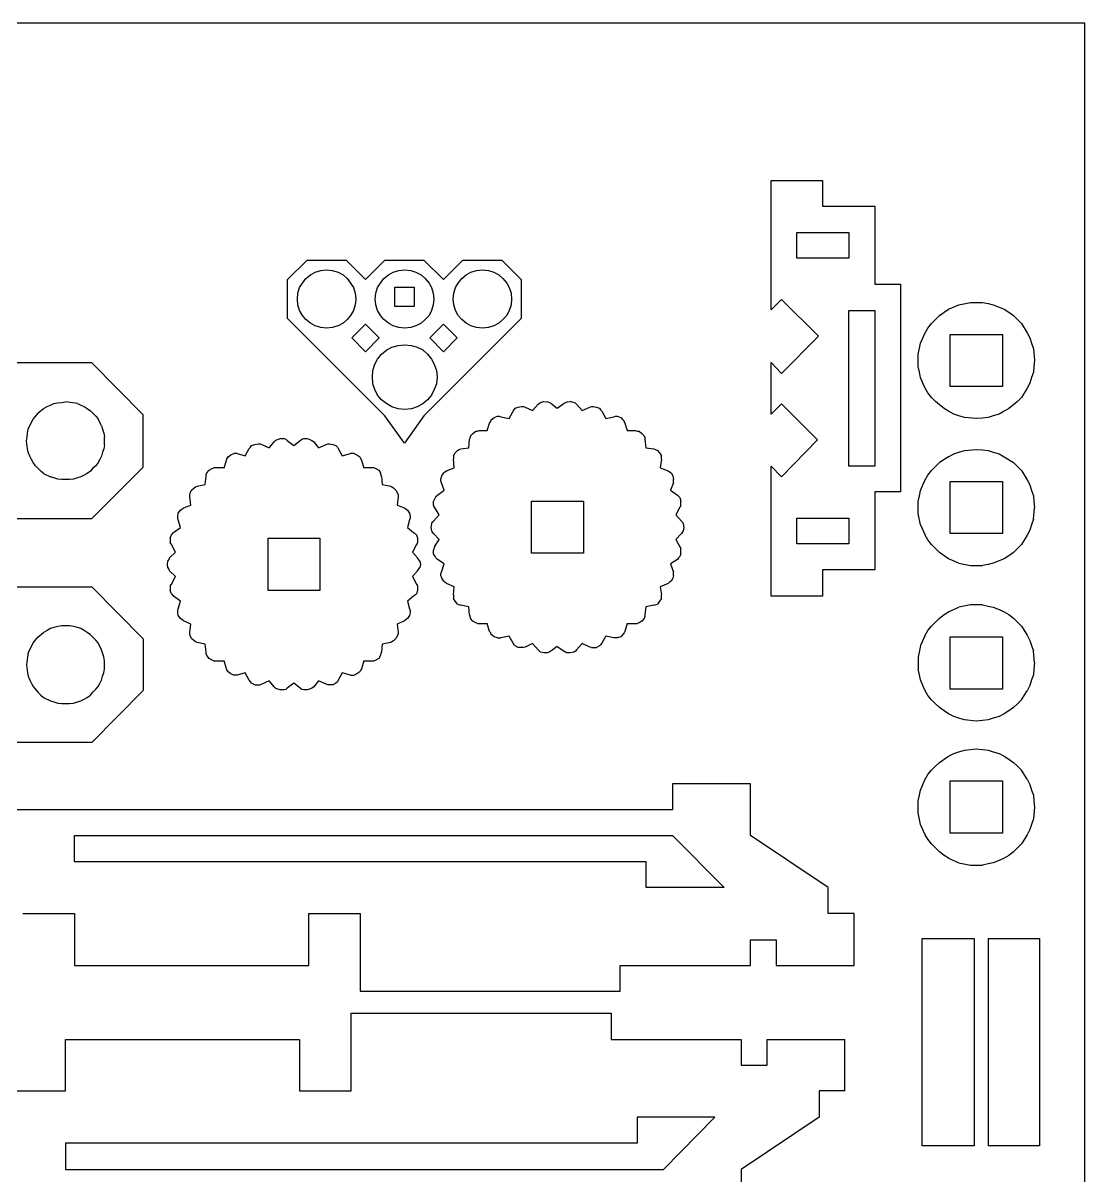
# Model space of a CAD drawing. Extents: x -1891 to 1891, y -1891 to 1891.
# Drawn here: x 321 to 1891, y 186 to 1891 of the extents above; entities that cross this region are included whole.
import ezdxf

# ---------------------------------------------------------------- set-up
doc = ezdxf.new("R2010")
doc.units = 0
doc.header["$MEASUREMENT"] = 0
doc.layers.get('0').update_dxf_attribs({"linetype": 'CONTINUOUS'})

msp = doc.modelspace()

# ---------------------------------------------------------------- linework, layer by layer
for p, q in [((1891.00968, 1891.00968), (-1891.00968, 1891.00968)), ((1891.00968, -1891.00968), (1891.00968, 1891.00968)), ((1427.036352, 1658.333508), (1503.236352, 1658.333508)), ((1427.036352, 1466.986836), (1427.036352, 1658.333508)), ((1503.236352, 1658.333508), (1503.236352, 1620.233508)), ((1503.236352, 1620.233508), (1580.283012, 1620.233508)), ((1580.283012, 1620.233508), (1580.283012, 1505.086836)), ((1465.136352, 1581.286836), (1542.183012, 1581.286836)), ((1465.136352, 1543.186836), (1465.136352, 1581.286836)), ((1542.183012, 1581.286836), (1542.183012, 1543.186836)), ((712.463232, 1511.702664), (741.249888, 1540.489332)), ((741.249888, 1540.489332), (798.823224, 1540.489332)), ((798.823224, 1540.489332), (827.609892, 1511.702664)), ((827.609892, 1511.702664), (856.39656, 1540.489332)), ((856.39656, 1540.489332), (913.969896, 1540.489332)), ((913.969896, 1540.489332), (942.756564, 1511.702664)), ((942.756564, 1511.702664), (971.529684, 1540.489332)), ((971.529684, 1540.489332), (1029.103008, 1540.489332)), ((1029.103008, 1540.489332), (1057.889676, 1511.702664)), ((1542.183012, 1543.186836), (1465.136352, 1543.186836)), ((739.556556, 1513.396008), (746.329896, 1518.476004)), ((746.329896, 1518.476004), (753.103224, 1522.70934)), ((753.103224, 1522.70934), (761.569896, 1525.249332)), ((761.569896, 1525.249332), (770.036556, 1526.096004)), ((770.036556, 1526.096004), (778.503228, 1525.249332)), ((778.503228, 1525.249332), (786.969888, 1522.70934)), ((786.969888, 1522.70934), (794.589888, 1518.476004)), ((794.589888, 1518.476004), (800.516556, 1513.396008)), ((854.703228, 1513.396008), (861.476556, 1518.476004)), ((861.476556, 1518.476004), (868.249896, 1522.70934)), ((868.249896, 1522.70934), (876.716556, 1525.249332)), ((876.716556, 1525.249332), (885.183228, 1526.096004)), ((885.183228, 1526.096004), (894.49656, 1525.249332)), ((894.49656, 1525.249332), (902.11656, 1522.70934)), ((902.11656, 1522.70934), (909.73656, 1518.476004)), ((909.73656, 1518.476004), (915.663228, 1513.396008)), ((969.836352, 1513.396008), (976.60968, 1518.476004)), ((976.60968, 1518.476004), (983.383008, 1522.70934)), ((983.383008, 1522.70934), (991.84968, 1525.249332)), ((991.84968, 1525.249332), (1000.316352, 1526.096004)), ((1000.316352, 1526.096004), (1009.629684, 1525.249332)), ((1009.629684, 1525.249332), (1017.249684, 1522.70934)), ((1017.249684, 1522.70934), (1024.869684, 1518.476004)), ((1024.869684, 1518.476004), (1030.796352, 1513.396008)), ((712.463232, 1454.12934), (712.463232, 1511.702664)), ((730.243224, 1499.84934), (734.47656, 1506.622668)), ((734.47656, 1506.622668), (739.556556, 1513.396008)), ((800.516556, 1513.396008), (805.596564, 1506.622668)), ((805.596564, 1506.622668), (809.829888, 1499.84934)), ((845.389896, 1499.84934), (849.623232, 1506.622668)), ((849.623232, 1506.622668), (854.703228, 1513.396008)), ((870.789888, 1471.909332), (870.789888, 1500.696)), ((870.789888, 1500.696), (899.576556, 1500.696)), ((899.576556, 1500.696), (899.576556, 1471.909332)), ((915.663228, 1513.396008), (921.589896, 1506.622668)), ((921.589896, 1506.622668), (924.97656, 1499.84934)), ((960.536556, 1499.84934), (964.756344, 1506.622668)), ((964.756344, 1506.622668), (969.836352, 1513.396008)), ((1030.796352, 1513.396008), (1036.723008, 1506.622668)), ((1036.723008, 1506.622668), (1040.109684, 1499.84934)), ((1057.889676, 1511.702664), (1057.889676, 1454.12934)), ((1580.283012, 1505.086836), (1618.383012, 1505.086836)), ((1618.383012, 1505.086836), (1618.383012, 1197.76038)), ((726.85656, 1482.916008), (727.703232, 1491.382668)), ((727.703232, 1491.382668), (730.243224, 1499.84934)), ((809.829888, 1499.84934), (812.369892, 1491.382668)), ((812.369892, 1491.382668), (813.216564, 1482.916008)), ((842.003232, 1482.916008), (842.849892, 1491.382668)), ((842.849892, 1491.382668), (845.389896, 1499.84934)), ((924.97656, 1499.84934), (927.516564, 1491.382668)), ((927.516564, 1491.382668), (928.363224, 1482.916008)), ((957.149892, 1482.916008), (957.996564, 1491.382668)), ((957.996564, 1491.382668), (960.536556, 1499.84934)), ((1040.109684, 1499.84934), (1042.649676, 1491.382668)), ((1042.649676, 1491.382668), (1043.496348, 1482.916008)), ((727.703232, 1474.449336), (726.85656, 1482.916008)), ((730.243224, 1465.982664), (727.703232, 1474.449336)), ((812.369892, 1474.449336), (809.829888, 1465.982664)), ((813.216564, 1482.916008), (812.369892, 1474.449336)), ((842.849892, 1474.449336), (842.003232, 1482.916008)), ((845.389896, 1465.982664), (842.849892, 1474.449336)), ((899.576556, 1471.909332), (870.789888, 1471.909332)), ((927.516564, 1474.449336), (924.97656, 1465.982664)), ((928.363224, 1482.916008), (927.516564, 1474.449336)), ((957.996564, 1474.449336), (957.149892, 1482.916008)), ((960.536556, 1465.982664), (957.996564, 1474.449336)), ((1042.649676, 1474.449336), (1040.109684, 1465.982664)), ((1043.496348, 1482.916008), (1042.649676, 1474.449336)), ((1442.276352, 1482.226836), (1427.036352, 1466.986836)), ((1497.309684, 1428.040164), (1442.276352, 1482.226836)), ((1542.183012, 1235.86038), (1542.183012, 1466.140164)), ((1542.183012, 1466.140164), (1580.283012, 1466.140164)), ((1580.283012, 1466.140164), (1580.283012, 1235.86038)), ((1682.729676, 1463.51434), (1689.503016, 1467.747664)), ((1689.503016, 1467.747664), (1704.743016, 1474.521004)), ((1704.743016, 1474.521004), (1721.676348, 1477.907668)), ((1721.676348, 1477.907668), (1739.456352, 1477.907668)), ((1739.456352, 1477.907668), (1747.923012, 1476.214336)), ((1747.923012, 1476.214336), (1755.543012, 1474.521004)), ((1755.543012, 1474.521004), (1764.009684, 1471.13434)), ((1764.009684, 1471.13434), (1771.629684, 1467.747664)), ((1771.629684, 1467.747664), (1778.403012, 1463.51434)), ((856.39656, 1310.196), (712.463232, 1454.12934)), ((734.47656, 1458.362664), (730.243224, 1465.982664)), ((739.556556, 1452.436008), (734.47656, 1458.362664)), ((746.329896, 1447.356), (739.556556, 1452.436008)), ((800.516556, 1452.436008), (794.589888, 1447.356)), ((805.596564, 1458.362664), (800.516556, 1452.436008)), ((809.829888, 1465.982664), (805.596564, 1458.362664)), ((849.623232, 1458.362664), (845.389896, 1465.982664)), ((854.703228, 1452.436008), (849.623232, 1458.362664)), ((861.476556, 1447.356), (854.703228, 1452.436008)), ((915.663228, 1452.436008), (909.73656, 1447.356)), ((1057.889676, 1454.12934), (913.969896, 1310.196)), ((921.589896, 1458.362664), (915.663228, 1452.436008)), ((924.97656, 1465.982664), (921.589896, 1458.362664)), ((964.756344, 1458.362664), (960.536556, 1465.982664)), ((969.836352, 1452.436008), (964.756344, 1458.362664)), ((976.60968, 1447.356), (969.836352, 1452.436008)), ((1030.796352, 1452.436008), (1024.869684, 1447.356)), ((1036.723008, 1458.362664), (1030.796352, 1452.436008)), ((1040.109684, 1465.982664), (1036.723008, 1458.362664)), ((1664.103012, 1446.581008), (1675.956348, 1458.434332)), ((1675.956348, 1458.434332), (1682.729676, 1463.51434)), ((1778.403012, 1463.51434), (1785.176352, 1458.434332)), ((1785.176352, 1458.434332), (1797.029676, 1446.581008)), ((753.103224, 1443.122664), (746.329896, 1447.356)), ((761.569896, 1440.582672), (753.103224, 1443.122664)), ((770.036556, 1439.736), (761.569896, 1440.582672)), ((778.503228, 1440.582672), (770.036556, 1439.736)), ((786.969888, 1443.122664), (778.503228, 1440.582672)), ((794.589888, 1447.356), (786.969888, 1443.122664)), ((827.609892, 1445.662668), (807.289896, 1425.342672)), ((847.929888, 1425.342672), (827.609892, 1445.662668)), ((868.249896, 1443.122664), (861.476556, 1447.356)), ((876.716556, 1440.582672), (868.249896, 1443.122664)), ((885.183228, 1439.736), (876.716556, 1440.582672)), ((894.49656, 1440.582672), (885.183228, 1439.736)), ((902.11656, 1443.122664), (894.49656, 1440.582672)), ((909.73656, 1447.356), (902.11656, 1443.122664)), ((942.756564, 1445.662668), (922.436556, 1425.342672)), ((963.063012, 1425.342672), (942.756564, 1445.662668)), ((983.383008, 1443.122664), (976.60968, 1447.356)), ((991.84968, 1440.582672), (983.383008, 1443.122664)), ((1000.316352, 1439.736), (991.84968, 1440.582672)), ((1009.629684, 1440.582672), (1000.316352, 1439.736)), ((1017.249684, 1443.122664), (1009.629684, 1440.582672)), ((1024.869684, 1447.356), (1017.249684, 1443.122664)), ((1648.016352, 1417.79434), (1654.78968, 1433.03434)), ((1654.78968, 1433.03434), (1659.023016, 1439.807668)), ((1659.023016, 1439.807668), (1664.103012, 1446.581008)), ((1797.029676, 1446.581008), (1805.496348, 1433.03434)), ((1805.496348, 1433.03434), (1809.729684, 1425.41434)), ((807.289896, 1425.342672), (827.609892, 1405.022664)), ((827.609892, 1405.022664), (847.929888, 1425.342672)), ((875.869896, 1414.336008), (885.183228, 1415.182668)), ((885.183228, 1415.182668), (895.343232, 1414.336008)), ((922.436556, 1425.342672), (942.756564, 1405.022664)), ((942.756564, 1405.022664), (963.063012, 1425.342672)), ((1442.276352, 1373.006832), (1497.309684, 1428.040164)), ((1644.629676, 1400.861008), (1648.016352, 1417.79434)), ((1692.043008, 1353.447664), (1692.043008, 1430.494336)), ((1692.043008, 1430.494336), (1769.08968, 1430.494336)), ((1769.08968, 1430.494336), (1769.08968, 1353.447664)), ((1809.729684, 1425.41434), (1812.269676, 1417.79434)), ((1812.269676, 1417.79434), (1814.80968, 1409.327668)), ((845.389896, 1394.016), (851.316564, 1401.636)), ((851.316564, 1401.636), (858.936564, 1407.562668)), ((858.936564, 1407.562668), (866.556564, 1411.796004)), ((866.556564, 1411.796004), (875.869896, 1414.336008)), ((895.343232, 1414.336008), (903.809892, 1411.796004)), ((903.809892, 1411.796004), (912.276564, 1407.562668)), ((912.276564, 1407.562668), (919.049892, 1401.636)), ((919.049892, 1401.636), (924.97656, 1394.016)), ((1644.629676, 1383.081004), (1644.629676, 1400.861008)), ((1814.80968, 1409.327668), (1816.503012, 1392.394336)), ((422.903232, 1388.541004), (38.516556, 1388.541004)), ((499.103232, 1311.494332), (422.903232, 1388.541004)), ((838.616556, 1377.082668), (841.15656, 1386.396)), ((841.15656, 1386.396), (845.389896, 1394.016)), ((924.97656, 1394.016), (929.209896, 1386.396)), ((929.209896, 1386.396), (932.59656, 1377.082668)), ((1427.036352, 1389.093504), (1442.276352, 1373.006832)), ((1427.036352, 1312.893504), (1427.036352, 1389.093504)), ((1646.323008, 1374.614332), (1644.629676, 1383.081004)), ((1815.656352, 1383.081004), (1814.80968, 1374.614332)), ((1816.503012, 1392.394336), (1815.656352, 1383.081004)), ((837.769896, 1367.769336), (838.616556, 1377.082668)), ((838.616556, 1357.609332), (837.769896, 1367.769336)), ((932.59656, 1377.082668), (933.443232, 1367.769336)), ((933.443232, 1367.769336), (932.59656, 1357.609332)), ((1648.016352, 1366.994332), (1646.323008, 1374.614332)), ((1651.403016, 1358.527672), (1648.016352, 1366.994332)), ((1812.269676, 1366.994332), (1809.729684, 1358.527672)), ((1814.80968, 1374.614332), (1812.269676, 1366.994332)), ((841.15656, 1349.142672), (838.616556, 1357.609332)), ((845.389896, 1340.676), (841.15656, 1349.142672)), ((929.209896, 1349.142672), (924.97656, 1340.676)), ((932.59656, 1357.609332), (929.209896, 1349.142672)), ((1654.78968, 1350.907672), (1651.403016, 1358.527672)), ((1659.023016, 1344.134332), (1654.78968, 1350.907672)), ((1769.08968, 1353.447664), (1692.043008, 1353.447664)), ((1805.496348, 1350.907672), (1797.029676, 1337.361004)), ((1809.729684, 1358.527672), (1805.496348, 1350.907672)), ((372.949896, 1329.274336), (378.029892, 1330.121008)), ((378.029892, 1330.121008), (383.95656, 1330.967668)), ((401.736564, 1328.427664), (383.95656, 1330.967668)), ((851.316564, 1333.902672), (845.389896, 1340.676)), ((858.936564, 1327.976004), (851.316564, 1333.902672)), ((919.049892, 1333.902672), (912.276564, 1327.976004)), ((924.97656, 1340.676), (919.049892, 1333.902672)), ((1084.583848, 1329.026836), (1086.27718, 1329.873508)), ((1086.27718, 1329.873508), (1091.357176, 1331.56684)), ((1091.357176, 1331.56684), (1096.437184, 1330.720168)), ((1101.51718, 1329.026836), (1096.437184, 1330.720168)), ((1120.990516, 1329.026836), (1123.530508, 1329.873508)), ((1123.530508, 1329.873508), (1125.223852, 1330.720168)), ((1125.223852, 1330.720168), (1130.303848, 1331.56684)), ((1137.923848, 1329.026836), (1130.303848, 1331.56684)), ((1664.103012, 1337.361004), (1659.023016, 1344.134332)), ((1670.02968, 1331.434336), (1664.103012, 1337.361004)), ((1675.956348, 1326.35434), (1670.02968, 1331.434336)), ((1791.103008, 1331.434336), (1785.176352, 1326.35434)), ((1797.029676, 1337.361004), (1791.103008, 1331.434336)), ((343.316556, 1314.034336), (336.543228, 1305.567664)), ((343.316556, 1314.034336), (351.783228, 1320.807664)), ((351.783228, 1320.807664), (356.863224, 1324.19434)), ((356.863224, 1324.19434), (361.943232, 1325.887672)), ((361.943232, 1325.887672), (367.023228, 1328.427664)), ((367.023228, 1328.427664), (372.949896, 1329.274336)), ((401.736564, 1328.427664), (406.81656, 1325.887672)), ((406.81656, 1325.887672), (411.896556, 1324.19434)), ((411.896556, 1324.19434), (416.129892, 1320.807664)), ((416.129892, 1320.807664), (421.209888, 1317.421)), ((428.829888, 1309.801), (421.209888, 1317.421)), ((866.556564, 1323.742668), (858.936564, 1327.976004)), ((875.869896, 1320.356004), (866.556564, 1323.742668)), ((885.183228, 1319.509332), (875.869896, 1320.356004)), ((895.343232, 1320.356004), (885.183228, 1319.509332)), ((903.809892, 1323.742668), (895.343232, 1320.356004)), ((912.276564, 1327.976004), (903.809892, 1323.742668)), ((1039.710508, 1306.166836), (1045.637176, 1317.1735)), ((1045.637176, 1317.1735), (1047.330508, 1318.866832)), ((1047.330508, 1318.866832), (1049.023852, 1321.406836)), ((1049.023852, 1321.406836), (1053.257176, 1323.100168)), ((1053.257176, 1323.100168), (1058.337184, 1323.94684)), ((1058.337184, 1323.94684), (1060.877176, 1323.94684)), ((1060.877176, 1323.94684), (1063.41718, 1323.100168)), ((1063.41718, 1323.100168), (1074.423844, 1318.020172)), ((1074.423844, 1318.020172), (1082.890516, 1327.333504)), ((1082.890516, 1327.333504), (1084.583848, 1329.026836)), ((1101.51718, 1329.026836), (1110.830512, 1321.406836)), ((1110.830512, 1321.406836), (1120.990516, 1329.026836)), ((1137.923848, 1329.026836), (1139.61718, 1327.333504)), ((1139.61718, 1327.333504), (1148.083852, 1318.020172)), ((1148.083852, 1318.020172), (1159.090516, 1323.100168)), ((1159.090516, 1323.100168), (1161.630508, 1323.94684)), ((1161.630508, 1323.94684), (1164.170512, 1323.94684)), ((1164.170512, 1323.94684), (1169.250508, 1323.100168)), ((1169.250508, 1323.100168), (1173.483844, 1321.406836)), ((1173.483844, 1321.406836), (1175.177176, 1318.866832)), ((1175.177176, 1318.866832), (1176.870508, 1317.1735)), ((1176.870508, 1317.1735), (1182.797176, 1306.166836)), ((1442.276352, 1328.133504), (1427.036352, 1312.893504)), ((1495.616352, 1274.807052), (1442.276352, 1328.133504)), ((1682.729676, 1321.274332), (1675.956348, 1326.35434)), ((1689.503016, 1317.041008), (1682.729676, 1321.274332)), ((1697.123016, 1312.807672), (1689.503016, 1317.041008)), ((1704.743016, 1310.267668), (1697.123016, 1312.807672)), ((1764.009684, 1312.807672), (1755.543012, 1310.267668)), ((1771.629684, 1317.041008), (1764.009684, 1312.807672)), ((1778.403012, 1321.274332), (1771.629684, 1317.041008)), ((1785.176352, 1326.35434), (1778.403012, 1321.274332)), ((328.923228, 1290.327664), (336.543228, 1305.567664)), ((428.829888, 1309.801), (432.216564, 1305.567664)), ((437.29656, 1295.407672), (432.216564, 1305.567664)), ((499.103232, 1234.447672), (499.103232, 1311.494332)), ((885.183228, 1269.556008), (856.39656, 1310.196)), ((913.969896, 1310.196), (885.183228, 1269.556008)), ((1007.537176, 1288.386832), (1010.923852, 1299.393508)), ((1010.923852, 1299.393508), (1012.617184, 1301.9335)), ((1012.617184, 1301.9335), (1013.463844, 1304.473504)), ((1013.463844, 1304.473504), (1017.69718, 1307.860168)), ((1017.69718, 1307.860168), (1022.777176, 1309.5535)), ((1022.777176, 1309.5535), (1025.31718, 1309.5535)), ((1025.31718, 1309.5535), (1027.857184, 1308.70684)), ((1027.857184, 1308.70684), (1039.710508, 1306.166836)), ((1182.797176, 1306.166836), (1194.650512, 1308.70684)), ((1194.650512, 1308.70684), (1197.190516, 1309.5535)), ((1197.190516, 1309.5535), (1199.730508, 1309.5535)), ((1199.730508, 1309.5535), (1204.810516, 1307.860168)), ((1204.810516, 1307.860168), (1208.19718, 1304.473504)), ((1208.19718, 1304.473504), (1209.890512, 1301.9335)), ((1209.890512, 1301.9335), (1210.737184, 1299.393508)), ((1210.737184, 1299.393508), (1214.123848, 1288.386832)), ((1713.209676, 1307.727664), (1704.743016, 1310.267668)), ((1730.143008, 1306.034332), (1713.209676, 1307.727664)), ((1739.456352, 1306.881004), (1730.143008, 1306.034332)), ((1747.923012, 1307.727664), (1739.456352, 1306.881004)), ((1755.543012, 1310.267668), (1747.923012, 1307.727664)), ((326.383224, 1273.394332), (327.229896, 1279.321)), ((327.229896, 1279.321), (328.076556, 1284.401008)), ((328.076556, 1284.401008), (328.923228, 1290.327664)), ((437.29656, 1295.407672), (438.989892, 1290.327664)), ((438.989892, 1290.327664), (440.683224, 1284.401008)), ((440.683224, 1284.401008), (441.529896, 1279.321)), ((441.529896, 1267.467664), (441.529896, 1279.321)), ((982.983844, 1280.766832), (981.290512, 1275.686836)), ((982.983844, 1280.766832), (986.370508, 1284.153508)), ((986.370508, 1284.153508), (990.603844, 1287.540172)), ((990.603844, 1287.540172), (993.143848, 1287.540172)), ((993.143848, 1287.540172), (995.683852, 1288.386832)), ((995.683852, 1288.386832), (1007.537176, 1288.386832)), ((1214.123848, 1288.386832), (1226.823844, 1288.386832)), ((1226.823844, 1288.386832), (1229.363848, 1287.540172)), ((1229.363848, 1287.540172), (1231.903852, 1287.540172)), ((1231.903852, 1287.540172), (1236.137176, 1284.153508)), ((1236.137176, 1284.153508), (1239.523852, 1280.766832)), ((1239.523852, 1280.766832), (1240.370512, 1278.22684)), ((328.076556, 1261.541008), (326.383224, 1273.394332)), ((441.529896, 1267.467664), (440.683224, 1261.541008)), ((649.832388, 1251.072672), (655.759056, 1262.079336)), ((655.759056, 1262.079336), (657.452388, 1263.772668)), ((657.452388, 1263.772668), (659.145732, 1266.312672)), ((659.145732, 1266.312672), (664.225728, 1268.006004)), ((664.225728, 1268.006004), (669.305724, 1268.852664)), ((669.305724, 1268.852664), (671.845728, 1268.852664)), ((671.845728, 1268.852664), (674.385732, 1268.006004)), ((674.385732, 1268.006004), (685.392396, 1262.926008)), ((685.392396, 1262.926008), (693.012396, 1272.23934)), ((693.012396, 1272.23934), (694.705728, 1273.932672)), ((702.325728, 1276.472664), (694.705728, 1273.932672)), ((702.325728, 1276.472664), (707.405724, 1276.472664)), ((707.405724, 1276.472664), (709.945728, 1275.626004)), ((709.945728, 1275.626004), (711.63906, 1273.932672)), ((711.63906, 1273.932672), (721.799064, 1266.312672)), ((721.799064, 1266.312672), (731.112396, 1273.932672)), ((731.112396, 1273.932672), (733.652388, 1275.626004)), ((733.652388, 1275.626004), (736.192392, 1276.472664)), ((736.192392, 1276.472664), (741.272388, 1276.472664)), ((741.272388, 1276.472664), (746.352396, 1274.779332)), ((746.352396, 1274.779332), (748.045728, 1273.932672)), ((748.045728, 1273.932672), (750.585732, 1272.23934)), ((750.585732, 1272.23934), (758.205732, 1262.926008)), ((758.205732, 1262.926008), (769.212396, 1268.006004)), ((769.212396, 1268.006004), (771.752388, 1268.852664)), ((771.752388, 1268.852664), (774.292392, 1268.852664)), ((774.292392, 1268.852664), (779.372388, 1268.006004)), ((779.372388, 1268.006004), (783.605724, 1266.312672)), ((783.605724, 1266.312672), (786.145728, 1263.772668)), ((786.145728, 1263.772668), (786.992388, 1262.079336)), ((786.992388, 1262.079336), (792.919056, 1251.072672)), ((968.590516, 1261.293508), (980.443852, 1262.98684)), ((980.443852, 1262.98684), (981.290512, 1275.686836)), ((1240.370512, 1278.22684), (1240.370512, 1275.686836)), ((1240.370512, 1275.686836), (1242.063844, 1262.98684)), ((1242.063844, 1262.98684), (1253.91718, 1261.293508)), ((1442.276352, 1219.77372), (1495.616352, 1274.807052)), ((328.923228, 1256.461), (328.076556, 1261.541008)), ((331.463232, 1250.534332), (328.923228, 1256.461)), ((334.003224, 1245.454336), (331.463232, 1250.534332)), ((336.543228, 1241.221), (334.003224, 1245.454336)), ((434.756556, 1245.454336), (432.216564, 1241.221)), ((437.29656, 1250.534332), (434.756556, 1245.454336)), ((438.989892, 1256.461), (437.29656, 1250.534332)), ((440.683224, 1261.541008), (438.989892, 1256.461)), ((621.892392, 1244.299332), (622.739064, 1246.839336)), ((622.739064, 1246.839336), (624.432396, 1249.37934)), ((624.432396, 1249.37934), (628.665732, 1252.766004)), ((628.665732, 1252.766004), (632.899056, 1254.459336)), ((637.979064, 1254.459336), (632.899056, 1254.459336)), ((637.979064, 1254.459336), (649.832388, 1251.072672)), ((792.919056, 1251.072672), (805.619064, 1254.459336)), ((810.69906, 1254.459336), (805.619064, 1254.459336)), ((810.69906, 1254.459336), (814.932396, 1252.766004)), ((814.932396, 1252.766004), (819.165732, 1249.37934)), ((819.165732, 1249.37934), (820.859064, 1246.839336)), ((820.859064, 1246.839336), (821.705724, 1244.299332)), ((957.583852, 1251.133504), (960.123844, 1255.36684)), ((957.583852, 1251.133504), (957.583852, 1246.053508)), ((958.430512, 1233.3535), (957.583852, 1246.053508)), ((960.123844, 1255.36684), (963.510508, 1258.753504)), ((963.510508, 1258.753504), (966.050512, 1260.446836)), ((966.050512, 1260.446836), (968.590516, 1261.293508)), ((1253.91718, 1261.293508), (1256.457184, 1260.446836)), ((1256.457184, 1260.446836), (1258.997176, 1258.753504)), ((1258.997176, 1258.753504), (1262.383852, 1255.36684)), ((1262.383852, 1255.36684), (1264.923844, 1251.133504)), ((1264.923844, 1246.053508), (1263.230512, 1233.3535)), ((1264.923844, 1246.053508), (1264.923844, 1251.133504)), ((1689.503016, 1249.646836), (1675.956348, 1241.180164)), ((1689.503016, 1249.646836), (1697.123016, 1253.880172)), ((1697.123016, 1253.880172), (1704.743016, 1256.420164)), ((1704.743016, 1256.420164), (1713.209676, 1258.960168)), ((1713.209676, 1258.960168), (1730.143008, 1260.6535)), ((1730.143008, 1260.6535), (1739.456352, 1259.80684)), ((1739.456352, 1259.80684), (1747.923012, 1258.960168)), ((1747.923012, 1258.960168), (1755.543012, 1256.420164)), ((1755.543012, 1256.420164), (1764.009684, 1253.880172)), ((1764.009684, 1253.880172), (1771.629684, 1249.646836)), ((1771.629684, 1249.646836), (1785.176352, 1241.180164)), ((339.929892, 1236.141004), (336.543228, 1241.221)), ((339.929892, 1236.141004), (347.549892, 1228.521004)), ((351.783228, 1225.13434), (347.549892, 1228.521004)), ((421.209888, 1228.521004), (416.129892, 1225.13434)), ((424.596564, 1232.75434), (421.209888, 1228.521004)), ((422.903232, 1158.247672), (499.103232, 1234.447672)), ((428.829888, 1236.141004), (424.596564, 1232.75434)), ((432.216564, 1241.221), (428.829888, 1236.141004)), ((593.105724, 1225.672668), (596.492388, 1229.906004)), ((596.492388, 1229.906004), (600.725724, 1232.446008)), ((600.725724, 1232.446008), (603.265728, 1233.292668)), ((618.505728, 1233.292668), (603.265728, 1233.292668)), ((618.505728, 1233.292668), (621.892392, 1244.299332)), ((821.705724, 1244.299332), (825.092388, 1233.292668)), ((840.332388, 1233.292668), (825.092388, 1233.292668)), ((840.332388, 1233.292668), (842.872392, 1232.446008)), ((842.872392, 1232.446008), (847.105728, 1229.906004)), ((847.105728, 1229.906004), (849.645732, 1225.672668)), ((944.883844, 1227.426832), (947.423848, 1229.120164)), ((947.423848, 1229.120164), (958.430512, 1233.3535)), ((1263.230512, 1233.3535), (1275.083848, 1229.120164)), ((1275.083848, 1229.120164), (1276.77718, 1227.426832)), ((1427.036352, 1043.667048), (1427.036352, 1235.86038)), ((1427.036352, 1235.86038), (1442.276352, 1219.77372)), ((1580.283012, 1235.86038), (1542.183012, 1235.86038)), ((1659.023016, 1222.5535), (1664.103012, 1229.32684)), ((1675.956348, 1241.180164), (1664.103012, 1229.32684)), ((1785.176352, 1241.180164), (1797.029676, 1229.32684)), ((1797.029676, 1229.32684), (1805.496348, 1215.780172)), ((351.783228, 1225.13434), (361.943232, 1220.054332)), ((367.023228, 1218.361), (361.943232, 1220.054332)), ((372.949896, 1216.667668), (367.023228, 1218.361)), ((378.029892, 1215.821008), (372.949896, 1216.667668)), ((389.883228, 1215.821008), (378.029892, 1215.821008)), ((395.809896, 1216.667668), (389.883228, 1215.821008)), ((401.736564, 1218.361), (395.809896, 1216.667668)), ((406.81656, 1220.054332), (401.736564, 1218.361)), ((411.896556, 1222.594336), (406.81656, 1220.054332)), ((416.129892, 1225.13434), (411.896556, 1222.594336)), ((590.565732, 1208.739336), (592.259064, 1220.592672)), ((592.259064, 1223.132664), (593.105724, 1225.672668)), ((592.259064, 1220.592672), (592.259064, 1223.132664)), ((851.339064, 1220.592672), (849.645732, 1225.672668)), ((851.339064, 1220.592672), (852.185724, 1208.739336)), ((938.957176, 1216.433716), (940.650508, 1221.500164)), ((938.957176, 1213.893712), (938.957176, 1216.433716)), ((939.803848, 1211.35372), (938.957176, 1213.893712)), ((944.037184, 1200.347044), (939.803848, 1211.35372)), ((940.650508, 1221.500164), (943.190512, 1225.7335)), ((943.190512, 1225.7335), (944.883844, 1227.426832)), ((1276.77718, 1227.426832), (1279.317184, 1225.7335)), ((1282.703848, 1211.35372), (1278.470512, 1200.347044)), ((1279.317184, 1225.7335), (1281.857176, 1221.500164)), ((1281.857176, 1221.500164), (1282.703848, 1216.433716)), ((1282.703848, 1211.35372), (1282.703848, 1216.433716)), ((1651.403016, 1208.160172), (1654.78968, 1215.780172)), ((1654.78968, 1215.780172), (1659.023016, 1222.5535)), ((1692.043008, 1213.240168), (1769.08968, 1213.240168)), ((1692.043008, 1136.193508), (1692.043008, 1213.240168)), ((1769.08968, 1213.240168), (1769.08968, 1136.193508)), ((1805.496348, 1215.780172), (1809.729684, 1208.160172)), ((567.705732, 1193.499336), (568.552392, 1196.03934)), ((567.705732, 1190.959332), (567.705732, 1193.499336)), ((568.552392, 1196.03934), (570.245724, 1200.272664)), ((570.245724, 1200.272664), (574.47906, 1203.65934)), ((574.47906, 1203.65934), (576.172392, 1205.352672)), ((576.172392, 1205.352672), (578.712396, 1206.199332)), ((578.712396, 1206.199332), (590.565732, 1208.739336)), ((852.185724, 1208.739336), (864.885732, 1206.199332)), ((864.885732, 1206.199332), (866.579064, 1205.352672)), ((866.579064, 1205.352672), (869.119056, 1203.65934)), ((869.119056, 1203.65934), (872.505732, 1200.272664)), ((872.505732, 1200.272664), (875.045724, 1196.03934)), ((875.045724, 1196.03934), (875.892396, 1193.499336)), ((875.892396, 1193.499336), (875.892396, 1190.959332)), ((933.87718, 1192.727044), (944.037184, 1200.347044)), ((1278.470512, 1200.347044), (1288.630516, 1192.727044)), ((1618.383012, 1197.76038), (1580.283012, 1197.76038)), ((1580.283012, 1197.76038), (1580.283012, 1082.61372)), ((1646.323008, 1192.0735), (1648.016352, 1199.6935)), ((1648.016352, 1199.6935), (1651.403016, 1208.160172)), ((1809.729684, 1208.160172), (1812.269676, 1199.6935)), ((1812.269676, 1199.6935), (1814.80968, 1192.0735)), ((558.392388, 1174.026), (569.399064, 1178.259336)), ((569.399064, 1178.259336), (567.705732, 1190.959332)), ((875.892396, 1190.959332), (874.199064, 1178.259336)), ((874.199064, 1178.259336), (885.205728, 1174.026)), ((931.337176, 1191.033712), (927.950512, 1184.260384)), ((927.950512, 1179.180388), (927.950512, 1184.260384)), ((928.797184, 1176.640384), (927.950512, 1179.180388)), ((929.643844, 1174.947052), (928.797184, 1176.640384)), ((931.337176, 1191.033712), (933.87718, 1192.727044)), ((1072.730512, 1107.213712), (1072.730512, 1184.260384)), ((1072.730512, 1184.260384), (1149.777184, 1184.260384)), ((1149.777184, 1184.260384), (1149.777184, 1107.213712)), ((1292.01718, 1189.34038), (1288.630516, 1192.727044)), ((1292.01718, 1189.34038), (1293.710512, 1184.260384)), ((1293.710512, 1176.640384), (1292.01718, 1174.947052)), ((1293.710512, 1176.640384), (1293.710512, 1184.260384)), ((1644.629676, 1183.60684), (1646.323008, 1192.0735)), ((1644.629676, 1165.826836), (1644.629676, 1183.60684)), ((1814.80968, 1192.0735), (1815.656352, 1183.60684)), ((1815.656352, 1183.60684), (1816.503012, 1174.293508)), ((549.925728, 1161.326004), (550.772388, 1166.406)), ((549.925728, 1158.786), (549.925728, 1161.326004)), ((550.772388, 1166.406), (554.159064, 1170.639336)), ((554.159064, 1170.639336), (555.852396, 1172.332668)), ((555.852396, 1172.332668), (558.392388, 1174.026)), ((885.205728, 1174.026), (887.745732, 1172.332668)), ((887.745732, 1172.332668), (889.439064, 1170.639336)), ((889.439064, 1170.639336), (892.825728, 1166.406)), ((892.825728, 1166.406), (893.672388, 1161.326004)), ((893.672388, 1161.326004), (893.672388, 1158.786)), ((927.950512, 1154.627044), (936.417184, 1163.940388)), ((936.417184, 1163.940388), (929.643844, 1174.947052)), ((1292.01718, 1174.947052), (1286.090512, 1163.940388)), ((1286.090512, 1163.940388), (1294.557184, 1154.627044)), ((1648.016352, 1148.893504), (1644.629676, 1165.826836)), ((1814.80968, 1157.360164), (1816.503012, 1174.293508)), ((192.609888, 1158.247672), (422.903232, 1158.247672)), ((543.99906, 1137.63288), (554.159064, 1145.239332)), ((550.772388, 1156.246008), (549.925728, 1158.786)), ((554.159064, 1145.239332), (550.772388, 1156.246008)), ((892.825728, 1156.246008), (889.439064, 1145.239332)), ((889.439064, 1145.239332), (898.752396, 1137.63288)), ((893.672388, 1158.786), (892.825728, 1156.246008)), ((924.563848, 1145.313712), (925.410508, 1150.39372)), ((925.410508, 1140.233716), (924.563848, 1145.313712)), ((925.410508, 1150.39372), (926.25718, 1152.933712)), ((926.25718, 1152.933712), (927.950512, 1154.627044)), ((1294.557184, 1154.627044), (1296.250516, 1152.933712)), ((1296.250516, 1152.933712), (1297.097176, 1150.39372)), ((1297.097176, 1150.39372), (1297.943848, 1145.313712)), ((1297.943848, 1145.313712), (1297.097176, 1140.233716)), ((1465.136352, 1120.71372), (1465.136352, 1158.81372)), ((1465.136352, 1158.81372), (1542.183012, 1158.81372)), ((1542.183012, 1158.81372), (1542.183012, 1120.71372)), ((1648.016352, 1148.893504), (1654.78968, 1133.667052)), ((1812.269676, 1148.893504), (1809.729684, 1141.273504)), ((1814.80968, 1157.360164), (1812.269676, 1148.893504)), ((538.919064, 1129.16622), (540.612396, 1134.246216)), ((538.919064, 1129.16622), (538.919064, 1121.54622)), ((540.612396, 1134.246216), (543.99906, 1137.63288)), ((683.699064, 1052.119548), (683.699064, 1129.16622)), ((683.699064, 1129.16622), (759.899064, 1129.16622)), ((759.899064, 1129.16622), (759.899064, 1052.119548)), ((898.752396, 1137.63288), (901.292388, 1135.939548)), ((901.292388, 1135.939548), (902.972184, 1134.246216)), ((902.972184, 1134.246216), (904.665516, 1129.16622)), ((904.665516, 1129.16622), (904.665516, 1124.086212)), ((926.25718, 1138.540384), (925.410508, 1140.233716)), ((927.950512, 1136.00038), (926.25718, 1138.540384)), ((936.417184, 1127.53372), (927.950512, 1136.00038)), ((929.643844, 1116.527044), (936.417184, 1127.53372)), ((1294.557184, 1136.00038), (1286.090512, 1127.53372)), ((1286.090512, 1127.53372), (1292.01718, 1116.527044)), ((1296.250516, 1138.540384), (1294.557184, 1136.00038)), ((1297.097176, 1140.233716), (1296.250516, 1138.540384)), ((1659.023016, 1126.893712), (1654.78968, 1133.667052)), ((1664.103012, 1120.120384), (1659.023016, 1126.893712)), ((1769.08968, 1136.193508), (1692.043008, 1136.193508)), ((1805.496348, 1133.667052), (1797.029676, 1120.120384)), ((1809.729684, 1141.273504), (1805.496348, 1133.667052)), ((538.072392, 1100.379552), (546.539064, 1108.846212)), ((540.612396, 1119.852888), (538.919064, 1121.54622)), ((546.539064, 1108.846212), (540.612396, 1119.852888)), ((902.972184, 1119.852888), (897.059064, 1108.846212)), ((897.059064, 1108.846212), (904.665516, 1100.379552)), ((903.818844, 1121.54622), (902.972184, 1119.852888)), ((904.665516, 1124.086212), (903.818844, 1121.54622)), ((929.643844, 1116.527044), (927.950512, 1111.447048)), ((927.950512, 1106.367052), (927.950512, 1111.447048)), ((1292.01718, 1116.527044), (1293.710512, 1113.987052)), ((1293.710512, 1106.367052), (1293.710512, 1113.987052)), ((1542.183012, 1120.71372), (1465.136352, 1120.71372)), ((1675.956348, 1108.267048), (1664.103012, 1120.120384)), ((1682.729676, 1103.187052), (1675.956348, 1108.267048)), ((1785.176352, 1108.267048), (1778.403012, 1103.187052)), ((1797.029676, 1120.120384), (1785.176352, 1108.267048)), ((534.685728, 1090.219548), (535.532388, 1095.299544)), ((535.532388, 1095.299544), (537.225732, 1097.839548)), ((537.225732, 1097.839548), (538.072392, 1100.379552)), ((908.05218, 1095.299544), (904.665516, 1100.379552)), ((908.05218, 1095.299544), (908.898852, 1090.219548)), ((930.490516, 1102.133716), (927.950512, 1106.367052)), ((931.337176, 1100.440384), (930.490516, 1102.133716)), ((933.87718, 1097.90038), (931.337176, 1100.440384)), ((944.037184, 1091.127052), (933.87718, 1097.90038)), ((939.803848, 1079.273716), (944.037184, 1091.127052)), ((1149.777184, 1107.213712), (1072.730512, 1107.213712)), ((1288.630516, 1097.90038), (1278.470512, 1091.127052)), ((1278.470512, 1091.127052), (1282.703848, 1079.273716)), ((1290.323848, 1100.440384), (1288.630516, 1097.90038)), ((1292.01718, 1102.133716), (1290.323848, 1100.440384)), ((1293.710512, 1106.367052), (1292.01718, 1102.133716)), ((1689.503016, 1098.953716), (1682.729676, 1103.187052)), ((1704.743016, 1092.180388), (1689.503016, 1098.953716)), ((1704.743016, 1092.180388), (1721.676348, 1088.793712)), ((1755.543012, 1092.180388), (1747.923012, 1090.487044)), ((1764.009684, 1095.567052), (1755.543012, 1092.180388)), ((1771.629684, 1098.953716), (1764.009684, 1095.567052)), ((1778.403012, 1103.187052), (1771.629684, 1098.953716)), ((535.532388, 1085.986212), (534.685728, 1090.219548)), ((537.225732, 1083.44622), (535.532388, 1085.986212)), ((538.072392, 1080.906216), (537.225732, 1083.44622)), ((546.539064, 1072.439544), (538.072392, 1080.906216)), ((904.665516, 1080.906216), (897.059064, 1072.439544)), ((904.665516, 1080.906216), (908.05218, 1085.986212)), ((908.898852, 1090.219548), (908.05218, 1085.986212)), ((938.957176, 1076.733712), (939.803848, 1079.273716)), ((938.957176, 1074.19372), (938.957176, 1076.733712)), ((940.650508, 1069.960384), (938.957176, 1074.19372)), ((1282.703848, 1074.19372), (1281.857176, 1069.960384)), ((1282.703848, 1074.19372), (1282.703848, 1079.273716)), ((1580.283012, 1082.61372), (1503.236352, 1082.61372)), ((1503.236352, 1082.61372), (1503.236352, 1043.667048)), ((1721.676348, 1088.793712), (1739.456352, 1088.793712)), ((1747.923012, 1090.487044), (1739.456352, 1088.793712)), ((192.609888, 1057.339548), (422.903232, 1057.339548)), ((422.903232, 1057.339548), (499.103232, 980.292888)), ((538.919064, 1059.739548), (540.612396, 1061.43288)), ((538.919064, 1059.739548), (538.919064, 1052.119548)), ((540.612396, 1061.43288), (546.539064, 1072.439544)), ((897.059064, 1072.439544), (902.972184, 1061.43288)), ((902.972184, 1061.43288), (903.818844, 1059.739548)), ((903.818844, 1059.739548), (904.665516, 1057.199544)), ((904.665516, 1057.199544), (904.665516, 1052.119548)), ((943.190512, 1065.727048), (940.650508, 1069.960384)), ((944.883844, 1064.033716), (943.190512, 1065.727048)), ((947.423848, 1062.340384), (944.883844, 1064.033716)), ((958.430512, 1057.260388), (947.423848, 1062.340384)), ((957.583852, 1045.407052), (958.430512, 1057.260388)), ((1275.083848, 1062.340384), (1263.230512, 1057.260388)), ((1263.230512, 1057.260388), (1264.923844, 1045.407052)), ((1276.77718, 1064.033716), (1275.083848, 1062.340384)), ((1279.317184, 1065.727048), (1276.77718, 1064.033716)), ((1281.857176, 1069.960384), (1279.317184, 1065.727048)), ((540.612396, 1047.039552), (538.919064, 1052.119548)), ((540.612396, 1047.039552), (543.99906, 1043.652888)), ((554.159064, 1036.032888), (543.99906, 1043.652888)), ((759.899064, 1052.119548), (683.699064, 1052.119548)), ((898.752396, 1043.652888), (889.439064, 1036.032888)), ((901.292388, 1045.34622), (898.752396, 1043.652888)), ((902.972184, 1047.039552), (901.292388, 1045.34622)), ((904.665516, 1052.119548), (902.972184, 1047.039552)), ((957.583852, 1045.407052), (957.583852, 1040.327044)), ((960.123844, 1036.09372), (957.583852, 1040.327044)), ((1264.923844, 1040.327044), (1262.383852, 1036.09372)), ((1264.923844, 1040.327044), (1264.923844, 1045.407052)), ((1503.236352, 1043.667048), (1427.036352, 1043.667048)), ((549.925728, 1022.48622), (550.772388, 1025.026212)), ((550.772388, 1025.026212), (554.159064, 1036.032888)), ((889.439064, 1036.032888), (892.825728, 1025.026212)), ((892.825728, 1025.026212), (893.672388, 1022.48622)), ((963.510508, 1031.860384), (960.123844, 1036.09372)), ((963.510508, 1031.860384), (968.590516, 1030.167052)), ((980.443852, 1027.627048), (968.590516, 1030.167052)), ((981.290512, 1015.773712), (980.443852, 1027.627048)), ((1242.063844, 1027.627048), (1240.370512, 1015.773712)), ((1253.91718, 1030.167052), (1242.063844, 1027.627048)), ((1253.91718, 1030.167052), (1258.997176, 1031.860384)), ((1262.383852, 1036.09372), (1258.997176, 1031.860384)), ((1689.503016, 1020.468716), (1704.743016, 1027.242044)), ((1721.676348, 1030.62872), (1704.743016, 1027.242044)), ((1739.456352, 1030.62872), (1721.676348, 1030.62872)), ((1739.456352, 1030.62872), (1747.923012, 1028.935388)), ((1747.923012, 1028.935388), (1755.543012, 1027.242044)), ((1755.543012, 1027.242044), (1764.009684, 1023.85538)), ((1764.009684, 1023.85538), (1771.629684, 1020.468716)), ((549.925728, 1019.099544), (549.925728, 1022.48622)), ((550.772388, 1014.86622), (549.925728, 1019.099544)), ((554.159064, 1010.632884), (550.772388, 1014.86622)), ((555.852396, 1008.939552), (554.159064, 1010.632884)), ((558.392388, 1007.24622), (555.852396, 1008.939552)), ((569.399064, 1002.166212), (558.392388, 1007.24622)), ((885.205728, 1007.24622), (874.199064, 1002.166212)), ((887.745732, 1008.939552), (885.205728, 1007.24622)), ((889.439064, 1010.632884), (887.745732, 1008.939552)), ((892.825728, 1014.86622), (889.439064, 1010.632884)), ((893.672388, 1019.099544), (892.825728, 1014.86622)), ((893.672388, 1022.48622), (893.672388, 1019.099544)), ((981.290512, 1015.773712), (982.983844, 1010.693716)), ((986.370508, 1006.46038), (982.983844, 1010.693716)), ((990.603844, 1003.920388), (986.370508, 1006.46038)), ((1236.137176, 1006.46038), (1231.903852, 1003.920388)), ((1239.523852, 1010.693716), (1236.137176, 1006.46038)), ((1240.370512, 1013.23372), (1239.523852, 1010.693716)), ((1240.370512, 1015.773712), (1240.370512, 1013.23372)), ((1664.103012, 999.302048), (1675.956348, 1011.155384)), ((1675.956348, 1011.155384), (1682.729676, 1016.23538)), ((1682.729676, 1016.23538), (1689.503016, 1020.468716)), ((1771.629684, 1020.468716), (1778.403012, 1016.23538)), ((1778.403012, 1016.23538), (1785.176352, 1011.155384)), ((1785.176352, 1011.155384), (1797.029676, 999.302048)), ((343.316556, 982.83288), (351.783228, 989.60622)), ((356.863224, 992.992884), (351.783228, 989.60622)), ((361.943232, 995.532888), (356.863224, 992.992884)), ((367.023228, 997.22622), (361.943232, 995.532888)), ((372.949896, 998.919552), (367.023228, 997.22622)), ((378.029892, 999.766212), (372.949896, 998.919552)), ((389.883228, 999.766212), (378.029892, 999.766212)), ((395.809896, 998.919552), (389.883228, 999.766212)), ((401.736564, 997.22622), (395.809896, 998.919552)), ((406.81656, 995.532888), (401.736564, 997.22622)), ((411.896556, 992.992884), (406.81656, 995.532888)), ((416.129892, 989.60622), (411.896556, 992.992884)), ((421.209888, 986.219544), (416.129892, 989.60622)), ((567.705732, 990.312888), (569.399064, 1002.166212)), ((567.705732, 987.772884), (567.705732, 990.312888)), ((874.199064, 1002.166212), (875.892396, 990.312888)), ((875.892396, 990.312888), (875.892396, 987.772884)), ((993.143848, 1003.073716), (990.603844, 1003.920388)), ((993.143848, 1003.073716), (1007.537176, 1003.073716)), ((1010.923852, 991.22038), (1007.537176, 1003.073716)), ((1012.617184, 989.527048), (1010.923852, 991.22038)), ((1013.463844, 986.987044), (1012.617184, 989.527048)), ((1209.890512, 989.527048), (1208.19718, 986.987044)), ((1210.737184, 991.22038), (1209.890512, 989.527048)), ((1214.123848, 1003.073716), (1210.737184, 991.22038)), ((1214.123848, 1003.073716), (1229.363848, 1003.073716)), ((1231.903852, 1003.920388), (1229.363848, 1003.073716)), ((1654.78968, 985.75538), (1659.023016, 992.52872)), ((1659.023016, 992.52872), (1664.103012, 999.302048)), ((1797.029676, 999.302048), (1805.496348, 985.75538)), ((328.923228, 959.12622), (336.543228, 974.36622)), ((336.543228, 974.36622), (343.316556, 982.83288)), ((428.829888, 978.599544), (421.209888, 986.219544)), ((432.216564, 974.36622), (428.829888, 978.599544)), ((437.29656, 964.206216), (432.216564, 974.36622)), ((499.103232, 980.292888), (499.103232, 904.092888)), ((568.552392, 985.23288), (567.705732, 987.772884)), ((570.245724, 980.999544), (568.552392, 985.23288)), ((574.47906, 977.61288), (570.245724, 980.999544)), ((576.172392, 975.919548), (574.47906, 977.61288)), ((578.712396, 975.072888), (576.172392, 975.919548)), ((590.565732, 972.532884), (578.712396, 975.072888)), ((592.259064, 960.679548), (590.565732, 972.532884)), ((852.185724, 972.532884), (851.339064, 960.679548)), ((864.885732, 975.072888), (852.185724, 972.532884)), ((866.579064, 975.919548), (864.885732, 975.072888)), ((869.119056, 977.61288), (866.579064, 975.919548)), ((872.505732, 980.999544), (869.119056, 977.61288)), ((875.045724, 985.23288), (872.505732, 980.999544)), ((875.892396, 987.772884), (875.045724, 985.23288)), ((1017.69718, 983.60038), (1013.463844, 986.987044)), ((1022.777176, 981.907048), (1017.69718, 983.60038)), ((1022.777176, 981.907048), (1027.857184, 981.907048)), ((1039.710508, 984.447052), (1027.857184, 981.907048)), ((1045.637176, 974.287048), (1039.710508, 984.447052)), ((1047.330508, 971.747044), (1045.637176, 974.287048)), ((1049.023852, 970.053712), (1047.330508, 971.747044)), ((1074.423844, 973.440388), (1063.41718, 968.36038)), ((1082.890516, 964.127044), (1074.423844, 973.440388)), ((1148.083852, 973.440388), (1139.61718, 964.127044)), ((1159.090516, 968.36038), (1148.083852, 973.440388)), ((1175.177176, 971.747044), (1173.483844, 970.053712)), ((1176.870508, 974.287048), (1175.177176, 971.747044)), ((1182.797176, 984.447052), (1176.870508, 974.287048)), ((1194.650512, 981.907048), (1182.797176, 984.447052)), ((1199.730508, 981.907048), (1194.650512, 981.907048)), ((1204.810516, 983.60038), (1199.730508, 981.907048)), ((1208.19718, 986.987044), (1204.810516, 983.60038)), ((1654.78968, 985.75538), (1648.016352, 970.51538)), ((1692.043008, 983.215388), (1769.08968, 983.215388)), ((1692.043008, 906.168716), (1692.043008, 983.215388)), ((1769.08968, 983.215388), (1769.08968, 906.168716)), ((1805.496348, 985.75538), (1809.729684, 978.13538)), ((1809.729684, 978.13538), (1812.269676, 970.51538)), ((328.923228, 959.12622), (328.076556, 954.046212)), ((440.683224, 954.046212), (437.29656, 964.206216)), ((592.259064, 958.139544), (592.259064, 960.679548)), ((593.105724, 955.599552), (592.259064, 958.139544)), ((596.492388, 951.366216), (593.105724, 955.599552)), ((849.645732, 955.599552), (847.105728, 951.366216)), ((849.645732, 955.599552), (851.339064, 960.679548)), ((1053.257176, 967.51372), (1049.023852, 970.053712)), ((1060.877176, 967.51372), (1053.257176, 967.51372)), ((1063.41718, 968.36038), (1060.877176, 967.51372)), ((1086.27718, 960.74038), (1082.890516, 964.127044)), ((1091.357176, 959.89372), (1086.27718, 960.74038)), ((1096.437184, 959.89372), (1091.357176, 959.89372)), ((1098.977176, 960.74038), (1096.437184, 959.89372)), ((1101.51718, 962.433712), (1098.977176, 960.74038)), ((1110.830512, 969.207052), (1101.51718, 962.433712)), ((1110.830512, 969.207052), (1123.530508, 960.74038)), ((1125.223852, 959.89372), (1123.530508, 960.74038)), ((1130.303848, 959.89372), (1125.223852, 959.89372)), ((1135.383844, 960.74038), (1130.303848, 959.89372)), ((1137.923848, 962.433712), (1135.383844, 960.74038)), ((1139.61718, 964.127044), (1137.923848, 962.433712)), ((1161.630508, 967.51372), (1159.090516, 968.36038)), ((1161.630508, 967.51372), (1169.250508, 967.51372)), ((1173.483844, 970.053712), (1169.250508, 967.51372)), ((1648.016352, 970.51538), (1644.629676, 953.582048)), ((1812.269676, 970.51538), (1814.80968, 962.04872)), ((1816.503012, 945.115388), (1814.80968, 962.04872)), ((328.076556, 954.046212), (326.383224, 942.192888)), ((326.383224, 942.192888), (328.076556, 930.339552)), ((441.529896, 948.119544), (440.683224, 954.046212)), ((441.529896, 936.26622), (441.529896, 948.119544)), ((600.725724, 948.826212), (596.492388, 951.366216)), ((603.265728, 947.979552), (600.725724, 948.826212)), ((603.265728, 947.979552), (618.505728, 947.979552)), ((621.892392, 936.126216), (618.505728, 947.979552)), ((825.092388, 947.979552), (821.705724, 936.126216)), ((825.092388, 947.979552), (840.332388, 947.979552)), ((842.872392, 948.826212), (840.332388, 947.979552)), ((847.105728, 951.366216), (842.872392, 948.826212)), ((1644.629676, 953.582048), (1644.629676, 935.802044)), ((1816.503012, 945.115388), (1815.656352, 935.802044)), ((328.076556, 930.339552), (328.923228, 925.259544)), ((328.923228, 925.259544), (331.463232, 919.332888)), ((437.29656, 919.332888), (438.989892, 925.259544)), ((438.989892, 925.259544), (440.683224, 930.339552)), ((440.683224, 930.339552), (441.529896, 936.26622)), ((622.739064, 934.432884), (621.892392, 936.126216)), ((624.432396, 931.89288), (622.739064, 934.432884)), ((628.665732, 928.506216), (624.432396, 931.89288)), ((632.899056, 926.812884), (628.665732, 928.506216)), ((637.979064, 926.812884), (632.899056, 926.812884)), ((649.832388, 930.199548), (637.979064, 926.812884)), ((655.759056, 919.192884), (649.832388, 930.199548)), ((792.919056, 930.199548), (786.992388, 919.192884)), ((805.619064, 926.812884), (792.919056, 930.199548)), ((805.619064, 926.812884), (810.69906, 926.812884)), ((814.932396, 928.506216), (810.69906, 926.812884)), ((819.165732, 931.89288), (814.932396, 928.506216)), ((820.859064, 934.432884), (819.165732, 931.89288)), ((821.705724, 936.126216), (820.859064, 934.432884)), ((1646.323008, 927.335384), (1644.629676, 935.802044)), ((1648.016352, 919.715384), (1646.323008, 927.335384)), ((1814.80968, 927.335384), (1812.269676, 919.715384)), ((1815.656352, 935.802044), (1814.80968, 927.335384)), ((331.463232, 919.332888), (334.003224, 914.25288)), ((334.003224, 914.25288), (336.543228, 910.019544)), ((336.543228, 910.019544), (343.316556, 901.552884)), ((499.103232, 904.092888), (422.903232, 827.046216)), ((424.596564, 901.552884), (428.829888, 905.78622)), ((428.829888, 905.78622), (432.216564, 910.019544)), ((432.216564, 910.019544), (434.756556, 914.25288)), ((434.756556, 914.25288), (437.29656, 919.332888)), ((657.452388, 916.65288), (655.759056, 919.192884)), ((659.145732, 914.959548), (657.452388, 916.65288)), ((664.225728, 912.419544), (659.145732, 914.959548)), ((664.225728, 912.419544), (671.845728, 912.419544)), ((674.385732, 913.266216), (671.845728, 912.419544)), ((685.392396, 918.346212), (674.385732, 913.266216)), ((693.012396, 909.03288), (685.392396, 918.346212)), ((694.705728, 907.339548), (693.012396, 909.03288)), ((694.705728, 907.339548), (702.325728, 904.799544)), ((707.405724, 904.799544), (702.325728, 904.799544)), ((709.945728, 905.646216), (707.405724, 904.799544)), ((711.63906, 907.339548), (709.945728, 905.646216)), ((721.799064, 914.959548), (711.63906, 907.339548)), ((731.112396, 907.339548), (721.799064, 914.959548)), ((733.652388, 905.646216), (731.112396, 907.339548)), ((736.192392, 904.799544), (733.652388, 905.646216)), ((741.272388, 904.799544), (736.192392, 904.799544)), ((746.352396, 906.492888), (741.272388, 904.799544)), ((748.045728, 907.339548), (746.352396, 906.492888)), ((750.585732, 909.03288), (748.045728, 907.339548)), ((758.205732, 918.346212), (750.585732, 909.03288)), ((769.212396, 913.266216), (758.205732, 918.346212)), ((771.752388, 912.419544), (769.212396, 913.266216)), ((779.372388, 912.419544), (771.752388, 912.419544)), ((783.605724, 914.959548), (779.372388, 912.419544)), ((786.145728, 916.65288), (783.605724, 914.959548)), ((786.992388, 919.192884), (786.145728, 916.65288)), ((1651.403016, 911.248712), (1648.016352, 919.715384)), ((1654.78968, 903.628712), (1651.403016, 911.248712)), ((1659.023016, 896.855384), (1654.78968, 903.628712)), ((1769.08968, 906.168716), (1692.043008, 906.168716)), ((1797.029676, 890.082044), (1805.496348, 903.628712)), ((1809.729684, 911.248712), (1805.496348, 903.628712)), ((1812.269676, 919.715384), (1809.729684, 911.248712)), ((343.316556, 901.552884), (347.549892, 897.319548)), ((347.549892, 897.319548), (351.783228, 893.932884)), ((351.783228, 893.932884), (361.943232, 888.852888)), ((361.943232, 888.852888), (367.023228, 887.159544)), ((367.023228, 887.159544), (372.949896, 885.466212)), ((395.809896, 885.466212), (401.736564, 887.159544)), ((401.736564, 887.159544), (406.81656, 888.852888)), ((406.81656, 888.852888), (411.896556, 891.39288)), ((411.896556, 891.39288), (416.129892, 893.932884)), ((416.129892, 893.932884), (421.209888, 897.319548)), ((421.209888, 897.319548), (424.596564, 901.552884)), ((1664.103012, 890.082044), (1659.023016, 896.855384)), ((1670.02968, 884.155388), (1664.103012, 890.082044)), ((1797.029676, 890.082044), (1791.103008, 884.155388)), ((372.949896, 885.466212), (378.029892, 884.619552)), ((378.029892, 884.619552), (389.883228, 884.619552)), ((389.883228, 884.619552), (395.809896, 885.466212)), ((1675.956348, 879.07538), (1670.02968, 884.155388)), ((1682.729676, 873.995384), (1675.956348, 879.07538)), ((1689.503016, 869.762048), (1682.729676, 873.995384)), ((1697.123016, 865.528712), (1689.503016, 869.762048)), ((1771.629684, 869.762048), (1764.009684, 865.528712)), ((1778.403012, 873.995384), (1771.629684, 869.762048)), ((1785.176352, 879.07538), (1778.403012, 873.995384)), ((1791.103008, 884.155388), (1785.176352, 879.07538)), ((1704.743016, 862.98872), (1697.123016, 865.528712)), ((1713.209676, 860.448716), (1704.743016, 862.98872)), ((1730.143008, 858.755384), (1713.209676, 860.448716)), ((1739.456352, 859.602044), (1730.143008, 858.755384)), ((1747.923012, 860.448716), (1739.456352, 859.602044)), ((1755.543012, 862.98872), (1747.923012, 860.448716)), ((1764.009684, 865.528712), (1755.543012, 862.98872)), ((422.903232, 827.046216), (38.516556, 827.046216)), ((1675.956348, 797.429544), (1682.729676, 802.509552)), ((1682.729676, 802.509552), (1689.503016, 806.742888)), ((1689.503016, 806.742888), (1697.123016, 810.976212)), ((1697.123016, 810.976212), (1704.743016, 813.516216)), ((1704.743016, 813.516216), (1713.209676, 816.05622)), ((1713.209676, 816.05622), (1730.143008, 817.749552)), ((1730.143008, 817.749552), (1739.456352, 816.90288)), ((1739.456352, 816.90288), (1747.923012, 816.05622)), ((1747.923012, 816.05622), (1755.543012, 813.516216)), ((1755.543012, 813.516216), (1764.009684, 810.976212)), ((1764.009684, 810.976212), (1771.629684, 806.742888)), ((1771.629684, 806.742888), (1778.403012, 802.509552)), ((1778.403012, 802.509552), (1785.176352, 797.429544)), ((1659.023016, 779.649552), (1664.103012, 786.42288)), ((1664.103012, 786.42288), (1670.02968, 792.349548)), ((1670.02968, 792.349548), (1675.956348, 797.429544)), ((1785.176352, 797.429544), (1791.103008, 792.349548)), ((1791.103008, 792.349548), (1797.029676, 786.42288)), ((1805.496348, 772.876212), (1797.029676, 786.42288)), ((1651.403016, 765.256212), (1654.78968, 772.876212)), ((1654.78968, 772.876212), (1659.023016, 779.649552)), ((1692.043008, 693.289548), (1692.043008, 770.33622)), ((1692.043008, 770.33622), (1769.08968, 770.33622)), ((1769.08968, 770.33622), (1769.08968, 693.289548)), ((1805.496348, 772.876212), (1809.729684, 765.256212)), ((1396.447184, 765.849544), (1281.300512, 765.849544)), ((1281.300512, 765.849544), (1281.300512, 727.749544)), ((1396.447184, 689.649544), (1396.447184, 765.849544)), ((1646.323008, 749.169552), (1648.016352, 756.789552)), ((1648.016352, 756.789552), (1651.403016, 765.256212)), ((1809.729684, 765.256212), (1812.269676, 756.789552)), ((1812.269676, 756.789552), (1814.80968, 749.169552)), ((1644.629676, 740.70288), (1646.323008, 749.169552)), ((1644.629676, 722.922888), (1644.629676, 740.70288)), ((1814.80968, 749.169552), (1815.656352, 740.70288)), ((1815.656352, 740.70288), (1816.503012, 731.389548)), ((1281.300512, 727.749544), (-216.425728, 727.749544)), ((1648.016352, 705.989544), (1644.629676, 722.922888)), ((1816.503012, 731.389548), (1814.80968, 714.456216)), ((1654.78968, 690.749544), (1648.016352, 705.989544)), ((1812.269676, 705.989544), (1809.729684, 698.369544)), ((1814.80968, 714.456216), (1812.269676, 705.989544)), ((397.39406, 650.702884), (397.39406, 689.649544)), ((397.39406, 689.649544), (1281.300512, 689.649544)), ((1281.300512, 689.649544), (1357.500512, 612.602884)), ((1511.593844, 612.602884), (1396.447184, 689.649544)), ((1659.023016, 683.976216), (1654.78968, 690.749544)), ((1664.103012, 677.202888), (1659.023016, 683.976216)), ((1769.08968, 693.289548), (1692.043008, 693.289548)), ((1805.496348, 690.749544), (1797.029676, 677.202888)), ((1809.729684, 698.369544), (1805.496348, 690.749544)), ((1664.103012, 677.202888), (1675.956348, 665.349552)), ((1682.729676, 660.269544), (1675.956348, 665.349552)), ((1785.176352, 665.349552), (1778.403012, 660.269544)), ((1797.029676, 677.202888), (1785.176352, 665.349552)), ((1242.353852, 650.702884), (397.39406, 650.702884)), ((1242.353852, 612.602884), (1242.353852, 650.702884)), ((1689.503016, 656.03622), (1682.729676, 660.269544)), ((1689.503016, 656.03622), (1704.743016, 649.26288)), ((1704.743016, 649.26288), (1721.676348, 645.876216)), ((1755.543012, 649.26288), (1747.923012, 647.569548)), ((1764.009684, 652.649544), (1755.543012, 649.26288)), ((1771.629684, 656.03622), (1764.009684, 652.649544)), ((1778.403012, 660.269544), (1771.629684, 656.03622)), ((1721.676348, 645.876216), (1739.456352, 645.876216)), ((1747.923012, 647.569548), (1739.456352, 645.876216)), ((1357.500512, 612.602884), (1242.353852, 612.602884)), ((1511.593844, 574.502884), (1511.593844, 612.602884)), ((321.19406, 574.502884), (397.39406, 574.502884)), ((397.39406, 574.502884), (397.39406, 497.456212)), ((743.680724, 497.456212), (743.680724, 574.502884)), ((743.680724, 574.502884), (819.880724, 574.502884)), ((819.880724, 574.502884), (819.880724, 459.356212)), ((1549.693844, 574.502884), (1511.593844, 574.502884)), ((1549.693844, 497.456212), (1549.693844, 574.502884)), ((1396.447184, 497.456212), (1396.447184, 535.556212)), ((1396.447184, 535.556212), (1434.547184, 535.556212)), ((1434.547184, 535.556212), (1434.547184, 497.456212)), ((1650.318844, 537.202884), (1727.365516, 537.202884)), ((1650.318844, 230.709552), (1650.318844, 537.202884)), ((1727.365516, 537.202884), (1727.365516, 230.709552)), ((1747.803016, 537.202884), (1747.803016, 230.709552)), ((1747.803016, 537.202884), (1824.003016, 537.202884)), ((1824.003016, 537.202884), (1824.003016, 230.709552)), ((397.39406, 497.456212), (743.680724, 497.456212)), ((1204.253852, 497.456212), (1396.447184, 497.456212)), ((1204.253852, 459.356212), (1204.253852, 497.456212)), ((1434.547184, 497.456212), (1549.693844, 497.456212)), ((819.880724, 459.356212), (1204.253852, 459.356212)), ((806.443224, 427.043712), (1190.816352, 427.043712)), ((806.443224, 311.897052), (806.443224, 427.043712)), ((1190.816352, 427.043712), (1190.816352, 388.097052)), ((383.95656, 388.097052), (730.243224, 388.097052)), ((383.95656, 311.897052), (383.95656, 388.097052)), ((730.243224, 388.097052), (730.243224, 311.897052)), ((1190.816352, 388.097052), (1383.009684, 388.097052)), ((1383.009684, 388.097052), (1383.009684, 349.997052)), ((1421.109684, 388.097052), (1536.256344, 388.097052)), ((1421.109684, 349.997052), (1421.109684, 388.097052)), ((1536.256344, 311.897052), (1536.256344, 388.097052)), ((1383.009684, 349.997052), (1421.109684, 349.997052)), ((307.75656, 311.897052), (383.95656, 311.897052)), ((730.243224, 311.897052), (806.443224, 311.897052)), ((1498.156344, 311.897052), (1498.156344, 272.95038)), ((1536.256344, 311.897052), (1498.156344, 311.897052)), ((1228.916352, 272.95038), (1228.916352, 234.85038)), ((1344.063012, 272.95038), (1228.916352, 272.95038)), ((1267.863012, 195.90372), (1344.063012, 272.95038)), ((1498.156344, 272.95038), (1383.009684, 195.90372)), ((383.95656, 234.85038), (383.95656, 195.90372)), ((1228.916352, 234.85038), (383.95656, 234.85038)), ((1727.365516, 230.709552), (1650.318844, 230.709552)), ((1824.003016, 230.709552), (1747.803016, 230.709552)), ((383.95656, 195.90372), (1267.863012, 195.90372)), ((1383.009684, 195.90372), (1383.009684, 119.70372))]:
    msp.add_line(p, q)

doc.saveas('drawing.dxf')
